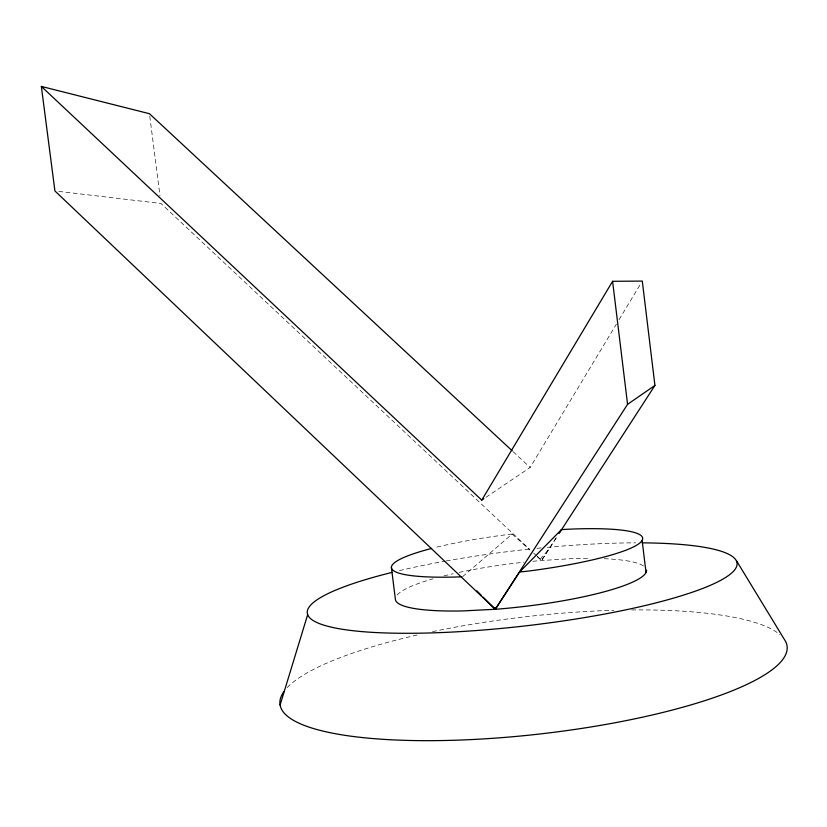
<?xml version="1.0" encoding="UTF-8"?>
<svg xmlns="http://www.w3.org/2000/svg" width="827" height="827" viewBox="0 0 827 827"><rect width="100%" height="100%" fill="white"/><g stroke="black" fill="none" stroke-linecap="round" stroke-linejoin="round"><path stroke-width="0.62" stroke-dasharray="4.13 3.1" d="M485.966 497.296L530.138 467.472L616.404 324.101M619.061 319.687L640.956 283.299M556.075 537.943L541.571 560.53L537.405 556.581M556.282 537.808L541.592 560.499L535.555 555.031M540.238 559.228L548.756 549.335M462.572 576.698L512.161 534.077L529.942 550.007M512.161 534.077L506.589 534.687A126.5 19.393 -6.7 0 0 434.02 547.815M58.748 191.388L160.965 203.473L529.88 549.521M513.133 451.666L530.138 467.472M533.642 553.046L536.465 555.692M149.78 116.245L159.993 195.885M287.227 687.588A255.212 59.048 -6.5 0 1 418.441 634.722M432.552 631.642A255.212 59.048 -6.5 0 1 613.789 610.295M631.735 609.944A255.212 59.048 -6.5 0 1 779.84 634.557M399.462 570.609A216.364 37.928 -6.6 0 1 444.988 561.182M446.229 560.954A216.364 37.928 -6.6 0 1 531.906 548.849M537.012 548.322A216.364 37.928 -6.6 0 1 542.13 547.815M547.267 547.34A216.364 37.928 -6.6 0 1 635.57 542.843M397.125 594.985A126.438 22.019 -6.7 0 1 432.966 578.838M443.996 575.892A126.438 22.019 -6.7 0 1 453.206 573.7M459.13 572.398A126.438 22.019 -6.7 0 1 524.06 562.195M532.919 561.285A126.438 22.019 -6.7 0 1 540.403 560.603L569.617 558.763A126.438 22.019 -6.7 0 1 590.23 558.38M604.206 558.69A126.438 22.019 -6.7 0 1 644.109 566.402"/><path stroke-width="1.24" d="M280.115 704.986L307.696 614.564M654.932 385.444L627.569 404.331L495.29 609.303L54.913 190.944L41.35 86.421L481.759 500.139L612.6 281.304L642.29 281.087L654.932 385.444L559.083 533.487M519.594 572.015L527.967 571.126A126.5 19.393 -6.7 0 0 641.163 541.726A126.5 19.393 -6.7 0 0 565.999 529.332L561.399 529.662L519.594 572.015L495.321 609.261L483.102 597.104M560.065 531.73L561.399 529.662M481.759 500.139L483.857 498.722M493.802 607.752L496.469 607.473M461.394 576.77L459.047 576.915A126.5 19.393 -6.7 0 1 431.601 548.435M41.35 86.421L149.46 113.712L512.182 450.787M476.848 590.891L481.314 595.326M736.537 560.851L785.65 641.545A255.212 59.048 -6.5 0 1 524.742 735.596A255.212 59.048 -6.5 0 1 284.054 691.413M391.388 567.415L395.358 599.017A126.438 22.019 -6.7 0 0 463.275 610.915L496.676 609.189A126.438 22.019 -6.7 0 0 646.569 570.216M612.6 281.304L627.569 404.331M642.124 540.434L646.042 572.615M642.207 542.853A216.364 37.928 -6.6 0 1 686.441 594.168A216.364 37.928 -6.6 0 1 366.392 631.962A216.364 37.928 -6.6 0 1 392.205 572.367"/></g></svg>
